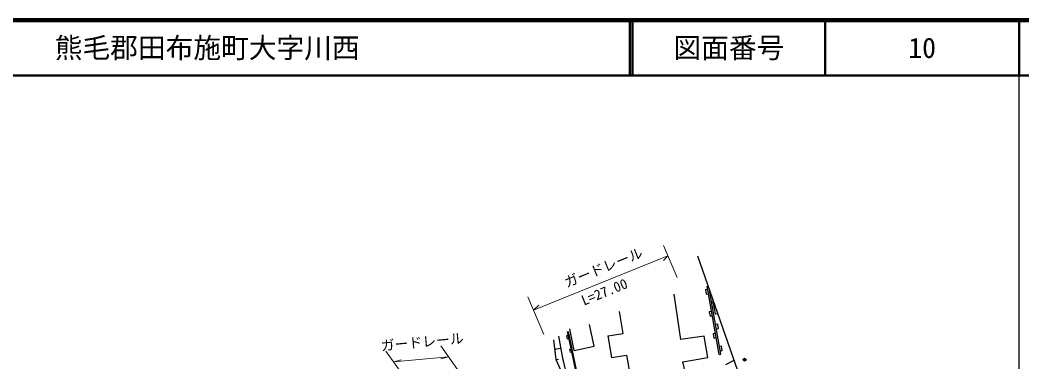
# Model space of a CAD drawing. Units: millimetres, scale not verified. Extents: x 40000 to 680000, y 20000 to 380000.
# Drawn here: x 398758 to 579500, y 318397 to 380000 of the extents above; entities that cross this region are included whole.
import ezdxf
from ezdxf.enums import TextEntityAlignment as Align

# ---------------------------------------------------------------- set-up
doc = ezdxf.new("R2010")
doc.units = ezdxf.units.MM
doc.header["$LTSCALE"] = 1000
doc.header["$PDMODE"] = 32
doc.header["$PDSIZE"] = 500
for name, color, linetype, lineweight in [('M-BGD', 7, 'Continuous', 25), ('M-BMK-OTRS', 5, 'Continuous', 25), ('M-STR-HTXT', 7, 'Continuous', 13), ('M-TTL', 2, 'Continuous', 140), ('M-TTL-BAND', 7, 'Continuous', 25), ('M-TTL-LINE', 7, 'Continuous', 50)]:
    doc.layers.add(name, color=color, linetype=linetype, lineweight=lineweight)
doc.layers.add('M-OTRS', color=6, linetype='Continuous')
doc.layers.add('M-TTL-TXT', color=7, linetype='Continuous')
doc.styles.add('ＭＳ ゴシック', font='')
doc.styles.get('ＭＳ ゴシック').set_extended_font_data('MS Gothic')

msp = doc.modelspace()

# ---------------------------------------------------------------- linework, layer by layer
at = {"layer": 'M-BGD'}
for p, q in [((522801, 331439), (522407, 331369)), ((522407, 331369), (522546, 330581)), ((524861, 319743), (522697, 332029)), ((525156, 319795), (523130, 331299)), ((522546, 330581), (522940, 330651)), ((523920, 329122), (523526, 329053)), ((523605, 329941), (524145, 327063)), ((524059, 328334), (523920, 329122)), ((523495, 327499), (523101, 327430)), ((523101, 327430), (523240, 326642)), ((523665, 328265), (524059, 328334)), ((524145, 327063), (524582, 327145)), ((523240, 326642), (523634, 326711)), ((497485, 323868), (499291, 315385)), ((497631, 323899), (499407, 315558)), ((498730, 320465), (497916, 324381)), ((502329, 321213), (501515, 325129)), ((524189, 323560), (523795, 323490)), ((524614, 325183), (524220, 325114)), ((524358, 324326), (524752, 324395)), ((524752, 324395), (524614, 325183)), ((494967, 322376), (495409, 318818)), ((496649, 319061), (495941, 323024)), ((497641, 323134), (497347, 323072)), ((497347, 323072), (497452, 322583)), ((497452, 322583), (497745, 322645)), ((504788, 323082), (505431, 319195)), ((522841, 319174), (522193, 323053)), ((523795, 323490), (523934, 322703)), ((523934, 322703), (524327, 322772)), ((495174, 320710), (496329, 320853)), ((498161, 320689), (497868, 320626)), ((497868, 320626), (497972, 320137)), ((497972, 320137), (498266, 320200)), ((498730, 320465), (502329, 321213)), ((525307, 321244), (524914, 321174)), ((525052, 320386), (525446, 320456)), ((525446, 320456), (525307, 321244)), ((495403, 318865), (495865, 318922)), ((495409, 318818), (496824, 315789)), ((497903, 313992), (496649, 319061)), ((505431, 319195), (508190, 319639)), ((508190, 319639), (508842, 315895)), ((518332, 318431), (522841, 319174)), ((519035, 315339), (518332, 318431)), ((524861, 319743), (525156, 319795)), ((527548, 318659), (526034, 317870))]:
    msp.add_line(p, q, dxfattribs=at)
for points in [[(522193, 323053), (517985, 322425), (516776, 330603)], [(504788, 323082), (507544, 323539), (506890, 327485)]]:
    msp.add_lwpolyline(points, dxfattribs=at)
at = {"layer": 'M-BMK-OTRS'}
msp.add_line((520948, 337545), (529938, 311850), dxfattribs=at)
at = {"layer": 'M-OTRS'}
msp.add_point((529471, 318810), dxfattribs=at)
at = {"layer": 'M-STR-HTXT'}
for p, q in [((517296, 333611), (514832, 339395)), ((491380, 327730), (515623, 337537)), ((514812, 336701), (515623, 337537)), ((493252, 323336), (490361, 330120)), ((492351, 328612), (491380, 327730)), ((472810, 309091), (464761, 320353)), ((482422, 310424), (474661, 321283)), ((476054, 319333), (466155, 318402)), ((467515, 318778), (466155, 318402)), ((476054, 319333), (474695, 318957))]:
    msp.add_line(p, q, dxfattribs=at)
at = {"layer": 'M-TTL'}
msp.add_line((680000, 380000), (40000, 380000), dxfattribs=at)
at = {"layer": 'M-TTL-BAND'}
msp.add_line((579000, 20000), (579000, 370000), dxfattribs=at)
at = {"layer": 'M-TTL-LINE'}
for p, q in [((508747, 380000), (508747, 370000)), ((509247, 380000), (509247, 370000)), ((543997, 380000), (543997, 370000)), ((579000, 380000), (579000, 370000)), ((40000, 370000), (680000, 370000))]:
    msp.add_line(p, q, dxfattribs=at)

# ---------------------------------------------------------------- texts
at = {"layer": 'M-STR-HTXT', "style": 'ＭＳ ゴシック'}
for s, rotation, p in [('ガードレール', 22.025, (497581, 331248)), ('L=27.00', 22.025, (500670, 328016)), ('ガードレール', 5.367, (463981, 319841))]:
    msp.add_text(s, height=1833, rotation=rotation, dxfattribs=at).set_placement(p, align=Align.BOTTOM_LEFT)
at = {"layer": 'M-TTL-TXT', "style": 'ＭＳ ゴシック'}
msp.add_text('熊毛郡田布施町大字川西', height=3666, dxfattribs=at).set_placement((405024, 375000), align=Align.MIDDLE_LEFT)
for s, p in [('図面番号', (526622, 375000)), ('10', (561497, 375000))]:
    msp.add_text(s, height=3666, dxfattribs=at).set_placement(p, align=Align.MIDDLE_CENTER)

doc.saveas('drawing.dxf')
